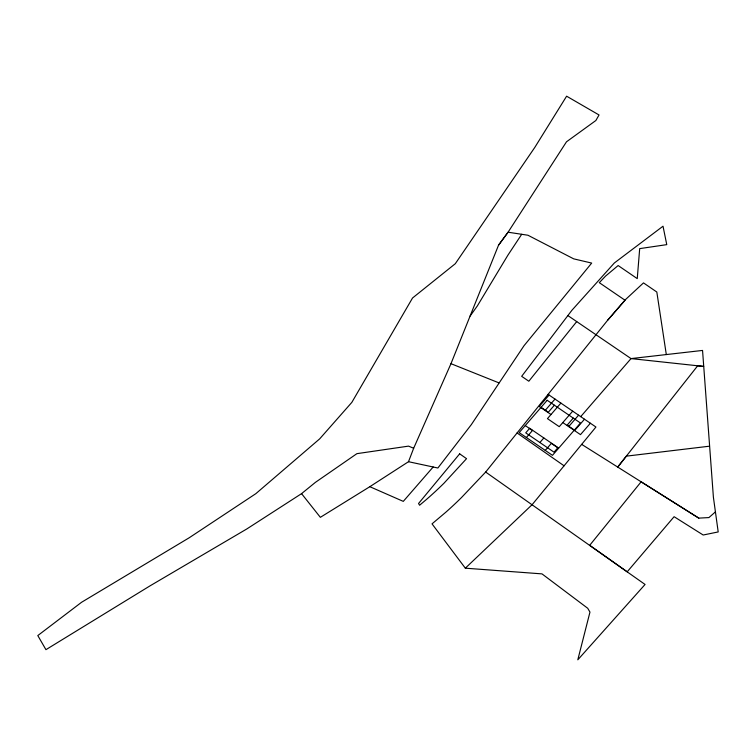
<?xml version="1.0" encoding="UTF-8"?>
<svg xmlns="http://www.w3.org/2000/svg" width="756" height="756" viewBox="0 0 756 756"><rect width="100%" height="100%" fill="white"/><g stroke="black" fill="none" stroke-linecap="round" stroke-linejoin="round"><path stroke-width="1.13" d="M301.559 493.64L320.355 517.331L369.835 486.694L408.505 461.708L413.664 448.251L450.973 363.683L498.544 245.161L508.079 232.215L566.49 141.807L595.87 120.506L599.035 114.969L566.613 96.192L534.775 147.448L455.301 263.702L412.54 297.996L351.852 402.353L319.675 438.867L255.859 493.649L189.161 537.799L81.591 602.258L37.8 635.569L45.936 649.669L149.962 585.9L246.768 528.983L301.559 493.64L315.422 482.347L356.908 453.657L408.524 446.125L413.664 448.251M408.505 461.708L437.875 468.011L471.328 424.626L524.012 345.728L591.693 263.079L573.7 258.854L527.953 235.239L521.706 234.284L507.928 255.141L477.395 305.859L470.109 316.065M498.544 245.18L508.07 232.215L521.706 234.284M485.664 472.056L645.066 584.464L577.811 659.808L589.963 612.086L587.714 608.268L541.986 573.88L465.337 568.181L432.026 523.861L445.747 512.284A359.412 316.159 -20.3 0 0 461.538 497.505L485.664 472.056L607.616 320.279L625.004 300.217L599.3 282.668L605.613 276.044L618.143 265.545L637.251 278.614L639.689 248.62L666.764 244.642L663.021 226.205L614.335 262.984L571.895 310.291L521.668 376.327L528.831 381.222L576.715 321.593M607.616 320.279L625.77 299.329L643.488 282.895L656.822 292.024L666.31 354.564M549.102 395.057L539.217 406.473L551.011 414.524M545.114 410.499L554.998 399.083M526.393 437.526L532.479 430.495L525.269 425.571M554.394 405.207L548.308 412.237L541.088 407.314M560.895 403.109L547.448 418.626L559.242 426.677L572.689 411.16M539.878 442.525L543.838 437.96M545.256 450.406L551.351 443.375L558.561 448.299M573.265 418.087L567.17 425.118L574.39 430.041M568.692 426.592L578.586 415.186M580.712 416.632L631.024 358.59L702.551 350.434L713.399 497.221L718.2 531.94L703.184 535.012L674.097 516.698L627.197 571.819L589.708 545.312L641.135 481.808L698.79 518.125L708.911 517.577L715.412 511.906M574.588 430.618L584.482 419.211M590.379 423.237L580.485 434.643L562.804 422.566M433.16 467L403.288 501.379L369.835 486.694M465.337 568.181L532.177 504.621L595.936 427.027L548.1 394.367M709.487 446.191L626.337 456.151L617.718 467.076L697.675 365.791L703.713 366.433L631.024 358.59L567.869 315.564M450.973 363.683L498.988 382.886M581.676 444.377L698.79 518.125M517.066 432.952L564.07 465.8M459.667 453.846L418.55 503.496L419.599 505.235L426.289 499.593A336.978 296.418 -20.3 0 0 444.027 483.169L466.546 458.665L459.667 453.846M547.183 400.283L519.174 432.602L552.475 455.329L580.476 423.01L547.183 400.283M529.691 428.293L525.732 432.857L554.035 452.183L557.985 447.618L529.691 428.293"/></g></svg>
